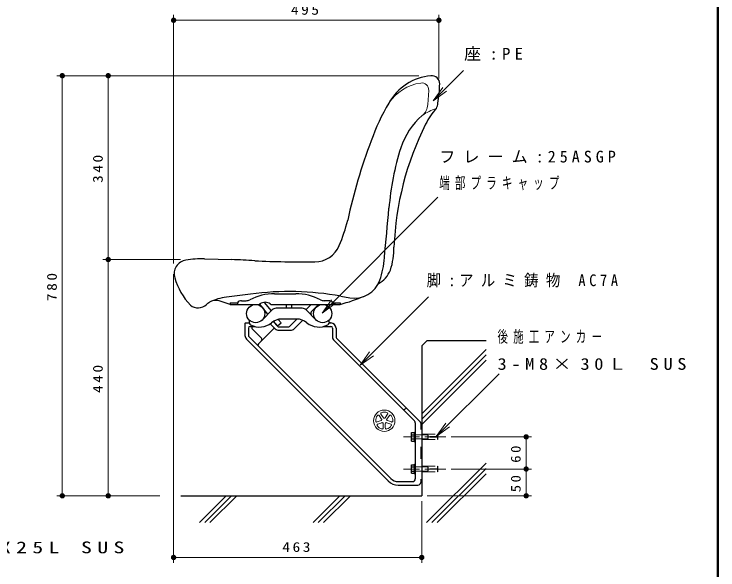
# Model space of a CAD drawing. Units: millimetres on the paper, scale 1:10. Extents: x -365 to 12, y -38 to 257.
# Drawn here: x -131.4 to 0, y 54.7 to 158.4 of the extents above; entities that cross this region are included whole.
import ezdxf

# ---------------------------------------------------------------- set-up
doc = ezdxf.new("R2010")
doc.units = ezdxf.units.MM
for name, pattern in [('USER1', [4.5, 2.5, -2]), ('USER2', [6, 3, -1, 1, -1]), ('USER3', [8, 3, -1, 1, -1, 1, -1])]:
    doc.linetypes.add(name, pattern=pattern)
doc.layers.add('LY_1', color=7, linetype='Continuous', lineweight=25)
doc.layers.add('LY_2', color=7, linetype='Continuous', lineweight=13)
doc.styles.add('ＭＳ ゴシック', font='')
doc.styles.get('ＭＳ ゴシック').set_extended_font_data('MS Gothic')

# ---------------------------------------------------------------- blocks, each defined once
blk = doc.blocks.new('filled_dot')
at = {"color": 0, "linetype": 'Continuous', "lineweight": -2, "const_width": 1.25}
blk.add_lwpolyline([(-0.625, 0, 1), (0.625, 0, 1)], format="xyb", close=True, dxfattribs=at)
blk = doc.blocks.new('open_arrow')
at = {"color": 0, "linetype": 'Continuous', "lineweight": -2}
blk.add_lwpolyline([(7.5, 1.25), (0, 0), (7.5, -1.25)], dxfattribs=at)

msp = doc.modelspace()

# ---------------------------------------------------------------- linework, layer by layer
at = {"layer": 'LY_1', "lineweight": 13}
for p, q in [((-101.623, 111.924), (-101.623, 158.285)), ((-52.098, 146.443), (-52.098, 158.285)), ((-101.623, 157.285), (-52.098, 157.285)), ((-53.152, 142.264), (-47.496, 147.921)), ((-55.868, 146.943), (-123.409, 146.943)), ((-122.408, 68.56), (-122.408, 146.943)), ((-113.83, 112.643), (-113.83, 146.943)), ((-73.918, 102.649), (-52.269, 124.298)), ((-100.308, 112.643), (-114.83, 112.643)), ((-113.83, 68.56), (-113.83, 112.643)), ((-101.623, 109.924), (-101.623, 56.06)), ((-66.794, 92.926), (-54.066, 105.654)), ((-55.298, 83.862), (-43.298, 95.862)), ((-55.298, 82.872), (-43.298, 94.872)), ((-55.298, 81.882), (-43.298, 93.882)), ((-52.575, 79.633), (-40.862, 91.346)), ((-49.798, 79.56), (-34.798, 79.56)), ((-35.798, 79.56), (-35.798, 73.56)), ((-54.386, 63.56), (-43.298, 74.648)), ((-53.396, 63.56), (-43.298, 73.658)), ((-52.406, 63.56), (-43.298, 72.669)), ((-49.798, 73.56), (-34.798, 73.56)), ((-35.798, 73.56), (-35.798, 68.56)), ((-104.185, 68.56), (-123.409, 68.56)), ((-96.813, 63.56), (-91.813, 68.56)), ((-95.823, 63.56), (-90.823, 68.56)), ((-94.833, 63.56), (-89.833, 68.56)), ((-75.599, 63.56), (-70.599, 68.56)), ((-74.609, 63.56), (-69.609, 68.56)), ((-73.619, 63.56), (-68.619, 68.56)), ((-54.298, 68.56), (-34.798, 68.56)), ((-55.298, 67.56), (-55.298, 56.06)), ((-55.298, 57.06), (-101.623, 57.06))]:
    msp.add_line(p, q, dxfattribs=at)
at = {"layer": 'LY_1', "color": 21, "lineweight": 13}
msp.add_line((-54.164, 141.564), (-54.001, 144.206), dxfattribs=at)
at = {"layer": 'LY_1', "color": 21}
for p, q in [((-95.873, 112.754), (-90.77, 112.629)), ((-87.242, 106.209), (-91.763, 105.627)), ((-70.424, 105.819), (-68.743, 105.523)), ((-91.048, 104.26), (-93.126, 104.928))]:
    msp.add_line(p, q, dxfattribs=at)
at = {"layer": 'LY_1'}
for p, q in [((-82.777, 106.26), (-78.818, 106.26)), ((-91.048, 104.58), (-89.708, 104.58)), ((-91.048, 104.58), (-91.048, 104.26)), ((-91.048, 104.26), (-85.813, 104.26)), ((-89.708, 104.58), (-89.708, 104.26)), ((-88.923, 104.96), (-88.089, 104.96)), ((-84.017, 102.438), (-85.546, 104.337)), ((-83.377, 103.078), (-84.648, 104.657)), ((-83.283, 104.26), (-70.548, 104.26)), ((-80.548, 103.54), (-80.548, 104.26)), ((-79.548, 103.54), (-79.548, 104.26)), ((-72.673, 104.96), (-73.507, 104.96)), ((-71.888, 104.58), (-70.548, 104.58)), ((-71.888, 104.58), (-71.888, 104.26)), ((-70.548, 104.58), (-70.548, 104.26)), ((-85.096, 101.358), (-83.207, 103.248)), ((-77.597, 103.54), (-82.5, 103.54)), ((-75, 101.358), (-76.889, 103.248)), ((-87.548, 100.974), (-87.35, 101.225)), ((-81.558, 100.818), (-82.083, 101.47)), ((-78.658, 101.54), (-81.438, 101.54)), ((-72.548, 100.974), (-72.746, 101.225)), ((-87.548, 100.974), (-87.499, 100.778)), ((-82.259, 100.253), (-82.96, 101.125)), ((-82.259, 100.254), (-81.558, 100.818)), ((-72.548, 100.974), (-72.597, 100.778)), ((-54.298, 97.56), (-55.298, 96.56)), ((-54.298, 97.56), (-43.298, 97.56)), ((-100.298, 68.56), (-55.298, 68.56))]:
    msp.add_line(p, q, dxfattribs=at)
at = {"layer": 'LY_1', "color": 4}
for p, q in [((-76.909, 103.267), (-75.917, 104.26)), ((-75.813, 103.02), (-74.573, 104.26)), ((-80.005, 100.172), (-78.637, 101.54)), ((-79.121, 99.713), (-77.518, 101.315)), ((-88.298, 100.71), (-88.298, 98.484)), ((-88.198, 100.81), (-87.506, 100.81)), ((-87.348, 100.16), (-86.5, 100.16)), ((-83.592, 100.668), (-82.637, 99.713)), ((-83.066, 101.06), (-82.178, 100.172)), ((-81.965, 100.084), (-80.217, 100.084)), ((-73.596, 100.16), (-72.248, 100.16)), ((-72.59, 100.81), (-72.248, 100.81)), ((-87.648, 99.86), (-87.648, 98.484)), ((-86.917, 99.679), (-85.187, 97.949)), ((-85.788, 96.924), (-83.03, 99.681)), ((-85.788, 96.924), (-83.03, 99.681)), ((-81.966, 99.434), (-79.793, 99.434)), ((-71.948, 99.86), (-71.948, 98.215)), ((-71.298, 99.86), (-71.298, 98.215)), ((-88.02, 97.812), (-61.544, 71.336)), ((-87.56, 98.272), (-61.085, 71.796)), ((-56.645, 82.518), (-71.67, 97.543)), ((-55.645, 82.437), (-71.21, 98.002)), ((-55.298, 96.56), (-55.298, 68.56)), ((-58.727, 84.6), (-58.127, 84.919)), ((-56.498, 82.164), (-56.498, 71.71)), ((-55.498, 82.083), (-55.498, 80.907)), ((-55.498, 77.684), (-55.498, 75.437)), ((-59.67, 71.21), (-56.998, 71.21)), ((-55.498, 71.684), (-55.498, 71.06)), ((-59.67, 70.56), (-55.998, 70.56))]:
    msp.add_line(p, q, dxfattribs=at)
at = {"layer": 'LY_1', "color": 4, "lineweight": 13}
for p, q in [((-62.783, 82.888), (-63.248, 83.528)), ((-62.46, 83.123), (-62.925, 83.763)), ((-62.136, 83.123), (-61.671, 83.763)), ((-61.813, 82.888), (-61.348, 83.528)), ((-62.883, 82.58), (-63.636, 82.336)), ((-62.76, 82.2), (-63.512, 81.956)), ((-62.498, 82.01), (-62.498, 81.219)), ((-62.098, 82.01), (-62.098, 81.219)), ((-61.836, 82.2), (-61.084, 81.956)), ((-61.713, 82.58), (-60.96, 82.336))]:
    msp.add_line(p, q, dxfattribs=at)
at = {"layer": 'LY_1', "color": 2}
for p, q in [((-57.208, 80.35), (-56.658, 80.35)), ((-57.208, 78.77), (-57.208, 80.35)), ((-56.658, 80.46), (-56.498, 80.46)), ((-56.658, 78.66), (-56.658, 80.46)), ((-56.498, 78.66), (-56.498, 80.46)), ((-57.208, 79.955), (-56.658, 79.955)), ((-57.208, 79.165), (-56.658, 79.165)), ((-57.208, 78.77), (-56.658, 78.77)), ((-56.658, 78.66), (-56.498, 78.66)), ((-57.208, 74.35), (-56.658, 74.35)), ((-57.208, 72.77), (-57.208, 74.35)), ((-57.208, 73.955), (-56.658, 73.955)), ((-56.658, 74.46), (-56.498, 74.46)), ((-56.658, 72.66), (-56.658, 74.46)), ((-56.498, 72.66), (-56.498, 74.46)), ((-57.208, 73.165), (-56.658, 73.165)), ((-57.208, 72.77), (-56.658, 72.77)), ((-56.658, 72.66), (-56.498, 72.66))]:
    msp.add_line(p, q, dxfattribs=at)
at = {"layer": 'LY_1', "linetype": 'USER2', "lineweight": 13}
for p, q in [((-58.708, 79.56), (-50.798, 79.56)), ((-58.708, 73.56), (-50.798, 73.56))]:
    msp.add_line(p, q, dxfattribs=at)
at = {"layer": 'LY_1', "color": 2, "linetype": 'USER1', "lineweight": 13}
for p, q in [((-56.658, 79.96), (-54.158, 79.96)), ((-56.658, 79.96), (-54.658, 79.96)), ((-56.658, 79.16), (-54.158, 79.16)), ((-56.658, 79.16), (-54.658, 79.16)), ((-55.298, 80.06), (-52.348, 80.06)), ((-55.298, 79.06), (-55.298, 80.06)), ((-55.298, 79.06), (-52.348, 79.06)), ((-54.158, 79.16), (-54.158, 79.96)), ((-53.798, 79.61), (-52.298, 79.61)), ((-53.798, 79.51), (-53.798, 79.61)), ((-53.798, 79.51), (-52.298, 79.51)), ((-52.298, 80.01), (-52.348, 80.06)), ((-52.348, 80.06), (-52.348, 79.61)), ((-52.348, 79.06), (-52.348, 79.51)), ((-52.298, 79.11), (-52.348, 79.06)), ((-52.298, 80.01), (-52.298, 79.61)), ((-52.298, 79.11), (-52.298, 79.51)), ((-56.658, 73.96), (-54.158, 73.96)), ((-56.658, 73.96), (-54.658, 73.96)), ((-55.298, 74.06), (-52.348, 74.06)), ((-55.298, 73.06), (-55.298, 74.06)), ((-54.158, 73.16), (-54.158, 73.96)), ((-53.798, 73.61), (-52.298, 73.61)), ((-53.798, 73.51), (-53.798, 73.61)), ((-52.298, 74.01), (-52.348, 74.06)), ((-52.348, 74.06), (-52.348, 73.61)), ((-52.298, 74.01), (-52.298, 73.61)), ((-56.658, 73.16), (-54.158, 73.16)), ((-56.658, 73.16), (-54.658, 73.16)), ((-55.298, 73.06), (-52.348, 73.06)), ((-53.798, 73.51), (-52.298, 73.51)), ((-52.348, 73.06), (-52.348, 73.51)), ((-52.298, 73.11), (-52.348, 73.06)), ((-52.298, 73.11), (-52.298, 73.51))]:
    msp.add_line(p, q, dxfattribs=at)
at = {"layer": 'LY_1', "linetype": 'USER3', "lineweight": 13}
for p, q in [((-54.098, 79.228), (-54.098, 79.893)), ((-54.098, 73.228), (-54.098, 73.893))]:
    msp.add_line(p, q, dxfattribs=at)
at = {"layer": 'LY_1', "color": 32}
for centre in [(-86.298, 102.56), (-73.798, 102.56)]:
    msp.add_circle(centre, 1.7, dxfattribs=at)
at = {"layer": 'LY_1', "color": 4, "lineweight": 13}
msp.add_circle((-62.298, 82.56), 2, dxfattribs=at)
at = {"layer": 'LY_1', "color": 21}
for centre, radius, start, end in [((-52.696, 136.976), 10, 95.07941, 151.00369), ((-53.448, 145.443), 1.5, 358.99399, 95.46743), ((-76.451, 145.847), 24.506, 350.55205, 358.99403), ((-30.957, 123.293), 35.675, 148.70646, 161.17831), ((-43.922, 132.743), 11.835, 136.93662, 154.19776), ((-55.128, 142.111), 2.865, 333.29707, 354.24302), ((-46.641, 129.487), 13.188, 130.57289, 162.31924), ((-4.527, 112.773), 56, 153.3465, 177.75664), ((25.507, 100.03), 96.7, 158.92472, 168.1019), ((-11.569, 118.307), 50, 162.31924, 175.5273), ((-915.252, 197.038), 857.108, 354.37099, 354.9913), ((-100.308, 127.791), 32.159, 337.04185, 345.91957), ((-75.301, 117.197), 5, 270.42167, 337.04185), ((-73.166, 114.751), 12.684, 341.29588, 0.96727), ((-98.934, 109.969), 2.6, 98.50076, 196.71888), ((-96.364, 92.774), 19.986, 88.59188, 98.50076), ((-92.952, 23.859), 88.797, 85.82404, 88.59236), ((-76.782, 318.538), 206.346, 267.30469, 270.42167), ((-77.251, 113.844), 15, 340.27792, 356.64653), ((-65.727, 112.445), 4.901, 298.01209, 338.93838), ((-89.204, 112.892), 12.76, 196.71888, 223.30807), ((-67.869, 110.481), 5.034, 260.01209, 340.27792), ((-80.112, 50.808), 55.857, 80.01208, 97.3334), ((-90.479, 95.65), 10.06, 97.33342, 116.28091), ((-81.138, 142.832), 40, 285.36005, 292.30093), ((-97.043, 105.978), 2.339, 231.81897, 311.66703), ((-91.602, 99.886), 5.83, 124.85276, 131.76776), ((-93.732, 103.024), 2, 72.189, 113.80615)]:
    msp.add_arc(centre, radius, start, end, dxfattribs=at)
at = {"layer": 'LY_1', "color": 21, "lineweight": 13}
for centre, radius, start, end in [((-54.259, 137.018), 8.642, 98.13519, 146.21583), ((-55.298, 144.287), 1.3, 356.45287, 98.13519), ((-57.05, 141.743), 2.891, 309.28403, 356.45601), ((-49.903, 132.138), 9.086, 107.05522, 125.72087)]:
    msp.add_arc(centre, radius, start, end, dxfattribs=at)
at = {"layer": 'LY_1'}
for centre, radius, start, end in [((-88.089, 106.46), 1.5, 269.99998, 297.50704), ((-82.777, 96.26), 10, 90.00002, 117.50674), ((-78.818, 96.26), 10, 62.493, 90.00002), ((-73.507, 106.46), 1.5, 242.493, 269.99998), ((-88.923, 103.96), 1, 90.00002, 141.68409), ((-85.813, 104.76), 0.5, 270.00002, 305.09644), ((-84.548, 102.96), 1.7, 54.90283, 125.09888), ((-83.283, 104.76), 0.5, 234.90356, 269.99998), ((-72.673, 103.96), 1, 38.31588, 90.00002), ((-82.5, 102.54), 1, 90.00002, 135.00003), ((-77.596, 102.54), 1, 44.99995, 90.00002), ((-81.438, 98.54), 3, 90.00002, 129.71514), ((-78.658, 98.54), 3, 50.28485, 90.00002), ((-87.014, 100.899), 0.5, 194.03618, 241.68465), ((-85.591, 103.54), 3.5, 241.68463, 309.71514), ((-74.505, 103.54), 3.5, 230.28487, 298.31532), ((-73.082, 100.899), 0.5, 298.31531, 345.96377)]:
    msp.add_arc(centre, radius, start, end, dxfattribs=at)
at = {"layer": 'LY_1', "color": 4}
for centre, radius, start, end in [((-75.354, 102.56), 0.65, 135.00001, 202.37897), ((-88.198, 100.71), 0.1, 89.99998, 179.99996), ((-87.348, 99.86), 0.3, 89.99998, 179.99996), ((-86.705, 99.891), 0.3, 116.19559, 224.99997), ((-81.965, 100.384), 0.3, 224.99999, 270.00002), ((-80.217, 100.384), 0.3, 270.00002, 315), ((-72.248, 99.86), 0.95, 0, 89.99998), ((-72.248, 99.86), 0.3, 0, 89.99998), ((-82.818, 99.469), 0.3, 44.99918, 135.00001), ((-81.965, 100.384), 0.95, 224.99999, 270.00002), ((-79.792, 100.384), 0.95, 270.00002, 315), ((-87.348, 98.484), 0.95, 179.99998, 224.99999), ((-87.348, 98.484), 0.3, 179.99998, 224.99999), ((-85.399, 97.737), 0.3, 315, 45), ((-70.998, 98.215), 0.95, 179.99998, 224.99999), ((-70.998, 98.215), 0.3, 179.99998, 225.00003), ((-85.576, 96.711), 0.3, 135.00001, 224.99997), ((-56.998, 82.164), 0.5, 0, 44.99997), ((-55.998, 82.083), 0.5, 0, 44.99997), ((-55.298, 81.76), 0.2, 179.99998, 270.00002), ((-55.298, 77.36), 0.2, 89.99998, 179.99996), ((-55.298, 75.76), 0.2, 179.99998, 270.00002), ((-59.67, 73.21), 2.65, 224.99999, 270.00002), ((-59.67, 73.21), 2, 224.99999, 270.00002), ((-56.998, 71.71), 0.5, 270.00002, 0), ((-55.998, 71.06), 0.5, 270.00002, 0), ((-55.298, 71.36), 0.2, 89.99998, 179.99996)]:
    msp.add_arc(centre, radius, start, end, dxfattribs=at)
at = {"layer": 'LY_1', "color": 4, "lineweight": 13}
for centre, radius, start, end in [((-62.298, 82.56), 1.6, 70.60154, 109.39844), ((-62.298, 82.56), 1.6, 142.60154, 181.39843), ((-63.41, 83.411), 0.2, 36.00011, 142.60162), ((-62.763, 83.881), 0.2, 109.39839, 215.99994), ((-62.945, 82.771), 0.2, 287.99991, 35.99998), ((-62.298, 83.241), 0.2, 215.99991, 323.99998), ((-61.651, 82.771), 0.2, 143.9999, 251.99997), ((-61.833, 83.881), 0.2, 324.00011, 70.60162), ((-61.186, 83.411), 0.2, 37.39839, 143.99992), ((-62.298, 82.56), 1.6, 358.60155, 37.39844), ((-63.698, 82.526), 0.2, 181.39841, 287.99994), ((-63.45, 81.765), 0.2, 108.0001, 214.60162), ((-62.298, 82.56), 1.6, 214.60156, 253.39845), ((-62.698, 82.01), 0.2, 359.9999, 107.99998), ((-61.898, 82.01), 0.2, 71.9999, 179.99996), ((-62.298, 82.56), 1.6, 286.60155, 325.39845), ((-61.146, 81.765), 0.2, 325.3984, 71.99993), ((-60.899, 82.526), 0.2, 252.00011, 358.60163), ((-62.698, 81.219), 0.2, 253.3984, 359.99994), ((-61.898, 81.219), 0.2, 180.00012, 286.60164)]:
    msp.add_arc(centre, radius, start, end, dxfattribs=at)
at = {"layer": 'LY_2', "lineweight": 50}
msp.add_line((0, 0), (0, 257), dxfattribs=at)

# ---------------------------------------------------------------- block references
at = {"layer": 'LY_1', "lineweight": 13, "xscale": 0.4, "yscale": 0.4}
for p in [(-101.623, 157.285), (-101.623, 57.06)]:
    msp.add_blockref('filled_dot', p, dxfattribs=at)
for name, p, rotation in [('filled_dot', (-52.098, 157.285), 180), ('filled_dot', (-122.408, 146.943), 270), ('filled_dot', (-113.83, 146.943), 270), ('open_arrow', (-53.152, 142.264), 45), ('filled_dot', (-113.83, 112.643), 270), ('filled_dot', (-113.83, 112.643), 90), ('open_arrow', (-73.918, 102.649), 45), ('open_arrow', (-66.794, 92.926), 45), ('open_arrow', (-52.575, 79.633), 45), ('filled_dot', (-35.798, 79.56), 270), ('filled_dot', (-35.798, 73.56), 270), ('filled_dot', (-122.408, 68.56), 90), ('filled_dot', (-113.83, 68.56), 90), ('filled_dot', (-35.798, 68.56), 90), ('filled_dot', (-55.298, 57.06), 180)]:
    msp.add_blockref(name, p, dxfattribs=dict(at, rotation=rotation))

# ---------------------------------------------------------------- texts
at = {"layer": 'LY_1', "style": 'ＭＳ ゴシック'}
for s, insert, char_height, attachment_point in [('\\T1.33;\\W1.15;495', (-76.861, 158.285), 1.833, 8), ('\\T1.5;\\W1.05;座:PE', (-47.388, 150.921), 2.199, 4), ('\\T1.5;フレーム:25ASGP', (-52.021, 131.798), 2.199, 4), ('\\T1.5;\\W0.65;端部プラキャップ', (-52.021, 126.798), 2.199, 4), ('\\T1.5;\\W0.9;脚:アルミ鋳物\\~AC7A', (-54.388, 108.654), 2.199, 4), ('\\T1.5;\\W0.65;後施工アンカー', (-41.155, 98.146), 2.199, 4), ('\\T1.5;\\W1.15;3-M8×30Ｌ\\~SUS', (-41.155, 93.146), 2.199, 4), ('\\T1.5;\\W1.35;3-M8X25L\\~SUS', (-146.171, 58.916), 2.199, 4), ('\\T1.33;\\W1.15;463', (-78.461, 58.06), 1.833, 8)]:
    msp.add_mtext(s, dxfattribs=dict(at, insert=insert, char_height=char_height, attachment_point=attachment_point))
at = {"layer": 'LY_1', "char_height": 1.833, "attachment_point": 8, "rotation": 90, "style": 'ＭＳ ゴシック'}
for s, insert in [('\\T1.33;\\W1.15;340', (-114.83, 129.793)), ('\\T1.33;\\W1.15;780', (-123.408, 107.752)), ('\\T1.33;\\W1.15;440', (-114.83, 90.602)), ('\\T1.34;\\W1.1;60', (-36.798, 76.56)), ('\\T1.34;\\W1.1;50', (-36.798, 71.06))]:
    msp.add_mtext(s, dxfattribs=dict(at, insert=insert))

doc.saveas('drawing.dxf')
